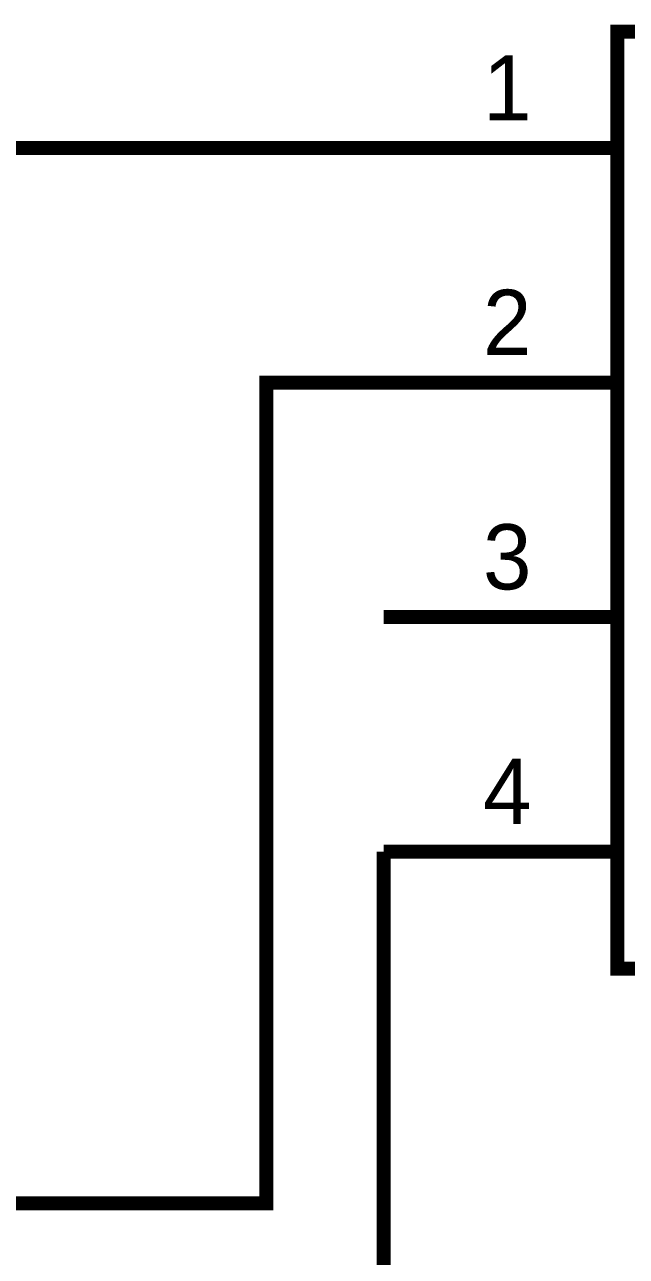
# Model space of a CAD drawing. Extents: x 0 to 594, y 0 to 420.
# Drawn here: x 69.96 to 82.79, y 28.85 to 55.13 of the extents above; entities that cross this region are included whole.
import ezdxf

# ---------------------------------------------------------------- set-up
doc = ezdxf.new("R2010")
doc.units = 0
doc.layers.add('SHEET', color=255, linetype='CONTINUOUS')

msp = doc.modelspace()

# ---------------------------------------------------------------- linework, layer by layer
at = {"layer": 'SHEET', "const_width": 0.3}
msp.add_lwpolyline([(82.602, 54.984), (105.106, 54.984), (105.106, 34.988), (82.602, 34.988), (82.602, 54.984)], close=True, dxfattribs=at)
for points in [[(77.619, 52.5), (60.115, 52.5), (42.63, 52.5)], [(82.602, 52.5), (77.619, 52.5)], [(77.619, 47.497), (75.118, 47.497), (75.118, 29.985), (60.115, 29.985), (42.63, 29.985), (42.63, 27.483)], [(82.602, 47.497), (77.619, 47.497)], [(82.602, 42.493), (77.619, 42.493)], [(27.644, 24.999), (27.644, 7.488), (42.63, 7.488), (55.114, 7.488), (77.619, 7.488), (77.619, 37.49)], [(82.602, 37.49), (77.619, 37.49)]]:
    msp.add_lwpolyline(points, dxfattribs=at)

# ---------------------------------------------------------------- texts
at = {"layer": 'SHEET'}
for s, p in [('1', (79.737, 53.091)), ('2', (79.737, 48.087)), ('3', (79.737, 43.084)), ('4', (79.737, 38.081))]:
    msp.add_text(s, height=1.39, dxfattribs=at).set_placement(p)

doc.saveas('drawing.dxf')
